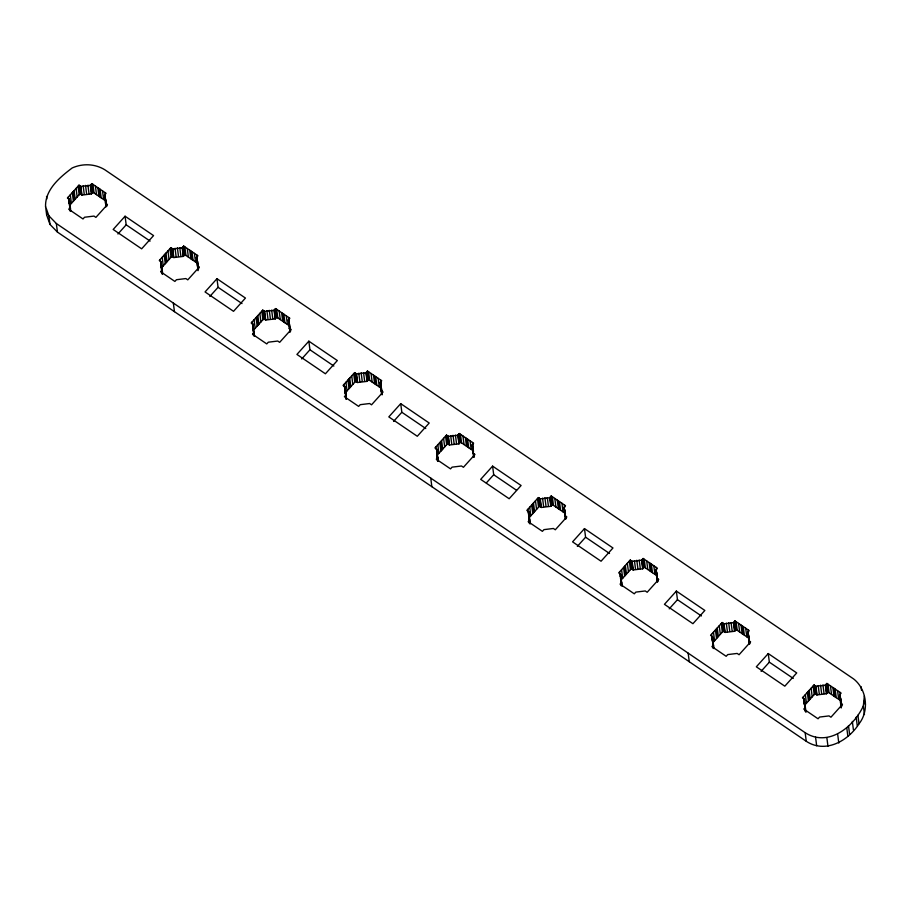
<?xml version="1.0" encoding="UTF-8"?>
<svg xmlns="http://www.w3.org/2000/svg" width="911" height="911" viewBox="0 0 911 911"><rect width="100%" height="100%" fill="white"/><g stroke="black" fill="none" stroke-linecap="round" stroke-linejoin="round"><path stroke-width="1.37" d="M45.55 206.398C45.163 189.499 59.841 177.303 72.197 167.954C82.707 163.274 94.846 163.707 104.731 169.708L853.561 678.9C866.771 689.092 869.504 710.762 859.016 723.812C848.107 741.019 825.366 753.841 806.269 741.292L57.439 232.1L49.968 224.402L46.655 214.996L45.55 206.398L48.864 215.793L49.968 224.402M46.655 214.996L46.905 212.514M864.459 714.531L863.355 705.923L864.345 696.004M70.227 210.487L69.327 199.315L67.414 198.017L78.961 185.195L80.863 186.493L81.967 195.091L91.407 193.941L92.945 192.221L91.852 183.623L90.303 185.332L91.407 193.941M70.204 210.02L70.42 207.913L69.475 207.275M183.726 246.095L197.972 255.786L196.423 257.494L197.539 261.548L197.414 265.739L199.315 267.037L187.78 279.859L185.878 278.572L176.438 279.723L174.889 281.431L160.643 271.751L162.192 270.032L161.076 265.989L161.201 261.787L159.3 260.5L170.835 247.667L172.748 248.965L173.842 257.562L183.282 256.412L184.831 254.704L183.726 246.095L182.189 247.815L183.282 256.412M162.09 272.503L162.01 270.191M253.429 332.151L253.087 324.27L251.174 322.972L262.721 310.15L264.623 311.448L265.727 320.046L275.168 318.896L276.705 317.176L275.612 308.578L274.063 310.287L275.168 318.896M253.964 334.975L253.087 324.27M289.766 331.9L289.413 324.02L288.309 319.977L289.846 318.258L275.612 308.578M346.032 399.143L344.962 386.742L343.06 385.455L354.595 372.622L356.508 373.92L357.602 382.518L367.042 381.367L368.591 379.659L367.486 371.05L365.949 372.77L367.042 381.367M345.85 397.458L345.77 395.146M367.486 371.05L381.732 380.741L380.183 382.449L381.299 386.503L381.174 390.694L383.075 391.992L371.54 404.814L369.638 403.527L360.198 404.678L358.649 406.386L344.404 396.706L345.952 394.987L344.836 390.944M437.348 458.335L436.847 449.225L434.934 447.927L446.481 435.105L448.383 436.392L449.487 445.001L458.928 443.851L460.476 442.131L459.372 433.534L457.823 435.242L458.928 443.851M437.724 459.93L436.847 449.225M473.526 456.855L473.173 448.975L472.069 444.932L473.606 443.213L459.372 433.534M529.234 520.819L528.722 511.697L526.82 510.411L538.355 497.577L540.269 498.875L541.362 507.473L550.802 506.322L552.351 504.614L551.246 496.005L549.709 497.725L550.802 506.322M621.268 584.52L620.607 574.181L618.694 572.882L630.241 560.06L632.143 561.347L633.247 569.956L642.688 568.806L644.236 567.086L643.132 558.489L641.583 560.197L642.688 568.806M621.484 584.885L621.701 582.778L620.755 582.129M713.142 646.992L712.482 636.652L710.58 635.366L722.116 622.532L724.029 623.83L725.122 632.428L734.562 631.277L736.111 629.569L735.006 620.96L733.469 622.68L734.562 631.277M713.37 647.357L712.482 636.652M749.172 644.293L748.819 636.413L747.703 632.359L749.252 630.64L735.006 620.96M826.892 683.444L841.126 693.123L839.589 694.842L840.705 698.885L840.58 703.087L842.481 704.374L830.946 717.208L829.033 715.909L819.593 717.059L818.055 718.779L803.809 709.088L805.358 707.38L804.242 703.326L804.367 699.136L802.454 697.837L814.001 685.015L815.903 686.302L817.008 694.911L826.448 693.761L827.997 692.041L826.892 683.444L825.343 685.152L826.448 693.761M805.244 709.84L804.071 698.931M48.864 215.793L56.334 223.502L805.165 732.695C828.27 747.555 853.641 727.012 863.355 705.923M69.418 205.624L80.054 193.792L78.961 185.195M106.006 206.945L104.549 195.022L106.086 193.303L91.852 183.623M125.08 216.226L113.169 229.47L141.649 248.828L153.56 235.596L125.08 216.226L126.185 224.823L150.11 241.096M117.94 233.99L126.185 224.823M161.964 267.367L171.94 256.276L170.835 247.667M198.302 265.238L197.528 266.103L198.234 268.096M216.966 278.698L205.055 291.941L233.535 311.311L245.446 298.068L216.966 278.698L218.071 287.307L241.996 303.568M209.815 296.474L218.071 287.307M253.839 329.839L263.814 318.748L262.721 310.15M252.962 328.461L254.067 332.515L252.529 334.235L266.764 343.914L268.312 342.194L277.753 341.044L279.654 342.342L291.201 329.52L289.299 328.222M290.119 330.568L289.402 328.575L290.176 327.721M308.84 341.181L296.929 354.425L325.409 373.783L337.332 360.551L308.84 341.181L309.945 349.778L333.87 366.051M301.7 358.945L309.945 349.778M354.595 372.622L355.7 381.231L345.064 393.051L344.745 390.591M400.726 403.653L388.815 416.896L417.295 436.267L429.206 423.023L400.726 403.653L401.831 412.262L425.756 428.523M393.575 421.429L401.831 412.262M436.938 455.534L447.574 443.703L446.481 435.105M436.722 453.416L437.838 457.47L436.289 459.178L450.524 468.869L452.072 467.149L461.513 465.999L463.426 467.297L474.961 454.464L473.06 453.177M492.6 466.136L480.689 479.368L509.169 498.738L521.092 485.506L492.6 466.136L493.705 474.733L516.491 490.232M486.372 482.887L493.705 474.733M528.824 518.006L539.46 506.186L538.355 497.577M565.412 519.338L563.943 507.404L565.492 505.696L551.246 496.005M584.486 528.608L572.575 541.851L601.055 561.222L612.966 547.978L584.486 528.608L585.591 537.217L609.516 553.478M577.335 546.384L585.591 537.217M620.698 580.478L631.346 568.658L630.241 560.06M657.287 581.81L655.829 569.887L657.366 568.168L643.132 558.489M676.361 591.091L664.449 604.323L692.929 623.693L704.852 610.45L676.361 591.091L677.465 599.689L701.39 615.961M669.221 608.855L677.465 599.689M712.584 642.961L723.22 631.141L722.116 622.532M712.356 640.854L713.472 644.897L711.924 646.616L726.169 656.296L727.718 654.588L737.158 653.438L739.06 654.724L750.607 641.902L748.694 640.604M749.047 640.695L747.703 632.359M768.246 653.563L756.335 666.806L784.815 686.177L796.726 672.933L768.246 653.563L769.351 662.172L793.276 678.433M761.095 671.339L769.351 662.172M805.119 704.704L815.106 693.613L814.001 685.015M841.457 702.586L840.694 703.44L841.4 705.433M80.863 186.493L90.303 185.332M172.748 248.965L182.189 247.815M264.623 311.448L274.063 310.287M356.508 373.92L365.949 372.77M448.383 436.392L457.823 435.242M540.269 498.875L549.709 497.725M632.143 561.347L641.583 560.197M724.029 623.83L733.469 622.68M815.903 686.302L825.343 685.152M92.945 192.221L106.075 201.149M184.831 254.704L197.14 263.074M276.705 317.176L289.026 325.546M368.591 379.659L380.9 388.029M460.476 442.131L473.595 451.059M552.351 504.614L565.48 513.542M644.236 567.086L657.355 576.014L657.047 573.554M736.111 629.569L749.241 638.497M827.997 692.041L840.306 700.411M80.054 193.792L81.967 195.091M171.94 256.276L173.842 257.562M263.814 318.748L265.727 320.046M355.7 381.231L357.602 382.518M447.574 443.703L449.487 445.001M539.46 506.186L541.362 507.473M631.346 568.658L633.247 569.956M723.22 631.141L725.122 632.428M815.106 693.613L817.008 694.911M712.63 644.612L713.586 645.261M655.829 569.887L656.933 573.93L656.82 578.132L658.721 579.419L647.186 592.252L645.273 590.954L635.832 592.104L634.295 593.824L620.049 584.133L621.598 582.425L620.482 578.371M563.943 507.404L565.059 511.458L564.934 515.649L566.836 516.947L555.3 529.769L553.398 528.482L543.958 529.633L542.409 531.341L528.164 521.661L529.712 519.942L528.596 515.899M381.288 391.058L381.994 393.051M104.549 195.022L106.132 202.754M864.209 701.083L865.45 704.602M69.202 203.517L70.306 207.56L68.769 209.279L83.003 218.959L84.552 217.239L93.992 216.089L95.894 217.387L107.441 204.565L105.528 203.267L105.653 199.065M861.032 686.598L861.51 690.287M857.911 715.203L859.016 723.812M856.169 717.151L857.274 725.748M852.332 721.41L853.436 730.018M848.494 725.68L849.599 734.277M846.752 727.616L847.845 736.225M840.022 692.371L840.329 694.82M841.525 703.725L841.844 706.184M840.705 698.885L841.331 703.804M840.295 696.824L841.263 704.67M839.828 694.569L841.343 706.97M839.589 694.842L841.206 707.995M837.573 690.697L838.678 699.306M835.125 689.035L836.23 697.644M834.009 688.283L835.114 696.881M832.893 687.52L833.998 696.129M837.699 734.448L838.803 743.046M830.445 685.858L831.549 694.467M828.008 684.195L829.101 692.793M826.653 683.705L827.746 692.314M826.118 684.298L827.222 692.895M825.582 684.89L826.687 693.487M822.952 685.038L824.056 693.635M820.56 685.186L821.665 693.795M826.858 737.671L827.962 746.28M818.203 685.619L819.308 694.216M815.607 686.108L816.712 694.706M814.946 685.653L816.051 694.262M814.297 685.209L815.402 693.818M813.102 686.017L814.195 694.615M811.109 688.215L812.213 696.824M815.561 737.147L816.666 745.745M809.127 690.424L810.232 699.022M808.228 691.426L809.332 700.024M807.328 692.428L808.433 701.026M805.347 694.626L806.451 703.235M804.367 699.136L805.984 712.288M805.108 707.642L805.586 711.332M804.151 701.231L805.426 711.537M803.365 696.835L803.673 699.295M803.992 701.755L804.299 704.214M804.584 708.234L804.891 710.694M805.165 732.695L806.269 741.292M748.136 629.888L748.455 632.348M749.651 641.253L749.958 643.713M748.819 636.413L749.286 640.091M748.421 634.352L749.366 641.731M747.942 632.097L749.309 643.268M745.688 628.226L746.792 636.823M743.239 626.563L744.344 635.161M742.135 625.8L743.228 634.409M741.019 625.048L742.123 633.646M738.57 623.386L739.675 631.983M736.122 621.723L737.227 630.321M734.767 621.234L735.872 629.831M734.232 621.814L735.336 630.423M733.708 622.407L734.813 631.016M731.077 622.555L732.171 631.164M728.675 622.714L729.779 631.312M726.318 623.135L727.422 631.744M723.733 623.625L724.826 632.234M723.072 623.181L724.177 631.778M722.412 622.737L723.516 631.334M721.216 623.534L722.321 632.143M719.235 625.743L720.339 634.341M717.253 627.941L718.358 636.55M716.353 628.943L717.447 637.552M715.442 629.945L716.547 638.554M713.461 632.154L714.566 640.752M713.472 644.897L713.951 648.586M712.186 636.459L713.552 647.63M712.265 638.759L713.393 647.823M711.48 634.363L712.265 640.501M712.698 645.762L713.017 648.211M688.158 653.13L689.263 661.728M656.262 567.416L656.569 569.865M657.765 578.781L658.084 581.229M656.535 571.88L657.321 578.018M656.068 569.614L657.343 578.485M657.116 578.326L657.583 582.015M653.813 565.742L654.918 574.351M651.365 564.08L652.47 572.689M650.249 563.328L651.354 571.926M649.133 562.565L650.238 571.174M646.685 560.903L647.789 569.512M644.236 559.24L645.341 567.838M642.893 558.75L643.986 567.359M642.357 559.343L643.462 567.94M641.822 559.935L642.927 568.532M639.192 560.083L640.296 568.68M636.8 560.242L637.905 568.84M634.443 560.664L635.536 569.261M631.847 561.153L632.951 569.751M631.186 560.709L632.291 569.307M630.537 560.254L631.642 568.863M629.342 561.062L630.435 569.66M627.349 563.26L628.453 571.869M625.367 565.469L626.472 574.067M624.468 566.471L625.572 575.069M623.568 567.473L624.673 576.071M621.587 569.671L622.68 578.28M620.607 574.181L622.065 586.103M620.311 573.976L621.404 582.584M620.391 576.287L621.666 585.147M619.594 571.88L620.232 576.8M620.824 583.279L621.131 585.739M564.376 504.933L564.695 507.393M565.89 516.298L566.198 518.758M564.661 509.397L565.287 514.316M564.661 510.82L565.549 518.313M561.928 503.271L563.032 511.868M559.479 501.608L560.584 510.206M558.375 500.845L559.468 509.454M557.259 500.093L558.363 508.691M554.81 498.431L555.915 507.028M552.362 496.768L553.467 505.366M551.007 496.279L552.112 504.876M550.472 496.871L551.576 505.468M549.948 497.452L551.053 506.06M547.317 497.6L548.411 506.209M544.915 497.759L546.019 506.357M542.557 498.18L543.662 506.789M539.961 498.67L541.066 507.279M539.312 498.226L540.417 506.835M538.652 497.782L539.756 506.379M537.456 498.579L538.56 507.188M535.474 500.788L536.579 509.386M533.493 502.986L534.586 511.595M532.593 503.988L533.687 512.597M531.682 504.99L532.787 513.599M529.701 507.199L530.806 515.797M528.722 511.697L530.191 523.631M528.426 511.504L529.94 523.905M528.505 513.804L529.45 521.183M527.72 509.408L528.186 513.087M528.938 520.807L529.257 523.256M472.843 444.067L473.31 447.756M474.005 453.826L474.324 456.274M472.502 442.461L472.809 444.91M473.811 453.894L474.119 456.354M472.775 446.925L473.242 450.603M473.583 453.53L474.062 457.22M472.627 447.119L473.253 452.038M473.356 453.371L473.822 457.06M472.069 444.932L473.162 453.53M470.053 440.787L471.146 449.396M467.605 439.125L468.709 447.734M466.489 438.373L467.594 446.971M465.373 437.61L466.478 446.219M462.925 435.948L464.029 444.557M460.476 434.285L461.581 442.894M459.133 433.795L460.226 442.404M458.597 434.388L459.702 442.985M458.062 434.98L459.167 443.577M455.432 435.128L456.536 443.725M453.04 435.287L454.145 443.885M450.683 435.709L451.776 444.306M448.087 436.198L449.191 444.796M447.426 435.754L448.531 444.352M446.777 435.299L447.882 443.908M445.581 436.107L446.675 444.705M443.589 438.305L444.693 446.914M441.607 440.514L442.712 449.112M440.708 441.516L441.812 450.114M439.808 442.518L440.913 451.116M437.827 444.716L438.92 453.325M437.838 457.47L438.305 461.16M436.859 451.48L437.485 456.4M437.587 457.732L438.066 461.421M436.631 451.332L437.439 457.937M435.834 446.925L436.153 449.385M437.064 458.324L437.371 460.784M430.755 478.093L431.848 486.702M380.957 381.595L381.276 384.055M380.616 379.978L381.242 384.897M380.889 384.442L382.244 393.871M380.422 382.187L381.219 388.325M381.39 388.587L382.176 394.736M381.47 390.899L381.948 394.588M380.183 382.449L381.652 394.383M378.167 378.316L379.272 386.913M375.719 376.653L376.824 385.251M374.615 375.89L375.708 384.499M373.499 375.138L374.603 383.736M371.05 373.476L372.155 382.073M368.602 371.813L369.707 380.411M367.247 371.324L368.351 379.921M366.712 371.916L367.816 380.513M366.188 372.497L367.292 381.105M363.546 372.645L364.651 381.253M361.155 372.804L362.259 381.413M358.797 373.225L359.902 381.834M356.201 373.715L357.306 382.324M355.552 373.271L356.656 381.88M354.891 372.827L355.996 381.424M353.696 373.624L354.8 382.233M351.714 375.833L352.819 384.431M349.733 378.031L350.826 386.64M348.822 379.033L349.926 387.642M347.922 380.035L349.027 388.644M345.941 382.244L347.045 390.842M344.962 386.742L346.419 398.676M344.825 387.779L345.451 392.687M344.745 388.849L346.18 398.95M343.959 384.453L344.278 386.902M288.741 317.506L289.208 321.184M290.245 328.871L290.563 331.319M289.413 324.02L290.21 330.169M289.015 321.97L290.142 331.035M288.548 319.704L289.174 324.623M289.596 328.415L290.062 332.105M288.309 319.977L289.402 328.575M286.293 315.832L287.386 324.441M283.845 314.17L284.938 322.779M282.729 313.418L283.833 322.016M281.613 312.655L282.717 321.264M279.165 310.993L280.269 319.602M276.716 309.33L277.821 317.939M275.361 308.84L276.466 317.449M274.837 309.433L275.942 318.041M274.302 310.025L275.407 318.622M271.672 310.173L272.776 318.77M269.28 310.332L270.385 318.93M266.923 310.753L268.016 319.351M264.327 311.243L265.431 319.841M263.666 310.799L264.771 319.397M263.017 310.344L264.122 318.952M261.81 311.152L262.915 319.75M259.829 313.35L260.933 321.959M257.847 315.559L258.952 324.157M256.948 316.561L258.052 325.159M256.048 317.563L257.153 326.161M254.067 319.772L255.16 328.37M254.067 332.515L254.545 336.205M252.78 324.065L253.417 328.985M253.827 332.777L254.146 335.237M252.859 326.377L253.987 335.442M252.074 321.97L252.393 324.43M253.304 333.369L253.611 335.829M198.37 266.388L198.678 268.847M196.856 255.023L197.175 257.483M197.539 261.548L198.165 266.456M197.129 259.487L198.108 267.322M196.662 257.232L198.188 269.633M196.423 257.494L198.04 270.658M194.407 253.36L195.512 261.958M191.959 251.698L193.064 260.295M190.843 250.935L191.948 259.544M189.739 250.183L190.843 258.781M187.29 248.521L188.395 257.118M184.842 246.858L185.946 255.456M183.487 246.369L184.591 254.966M182.952 246.961L184.056 255.558M182.428 247.541L183.521 256.15M179.786 247.701L180.89 256.298M177.394 247.849L178.499 256.458M175.037 248.27L176.142 256.879M172.441 248.76L173.546 257.369M171.792 248.316L172.896 256.925M171.131 247.872L172.236 256.469M169.936 248.669L171.04 257.278M167.954 250.878L169.059 259.476M173.341 303.056L174.445 311.664M165.973 253.076L167.066 261.685M165.062 254.078L166.166 262.687M164.162 255.08L165.267 263.689M162.181 257.289L163.285 265.887M161.201 261.787L162.659 273.721M160.905 261.594L162.42 273.995M160.985 263.894L162.272 274.188M160.199 259.498L160.518 261.947M160.826 264.406L162.021 273.368M161.418 270.897L161.737 273.357M104.981 192.551L105.289 195.011M106.485 203.916L106.803 206.364M104.788 194.749L106.2 204.383M105.835 203.472L106.143 205.92M102.533 190.889L103.626 199.486M100.085 189.215L101.178 197.824M98.969 188.463L100.073 197.061M97.853 187.7L98.957 196.309M95.404 186.038L96.509 194.647M92.956 184.375L94.061 192.984M91.601 183.885L92.706 192.494M91.077 184.477L92.182 193.086M90.542 185.07L91.647 193.667M87.912 185.218L89.016 193.815M85.52 185.377L86.625 193.975M83.163 185.798L84.256 194.396M80.567 186.288L81.671 194.886M79.906 185.844L81.011 194.442M79.257 185.4L80.362 193.997M78.05 186.197L79.155 194.795M76.068 188.395L77.173 197.004M74.087 190.604L75.192 199.202M73.187 191.606L74.292 200.204M72.288 192.608L73.381 201.206M70.306 194.817L71.4 203.415M69.327 199.315L70.785 211.25M69.02 199.11L70.124 207.719M69.099 201.422L70.386 210.282M68.314 197.015L69.099 203.164M69.543 208.414L69.851 210.874M56.334 223.502L57.439 232.1M46.541 196.469L46.86 198.928"/></g></svg>
